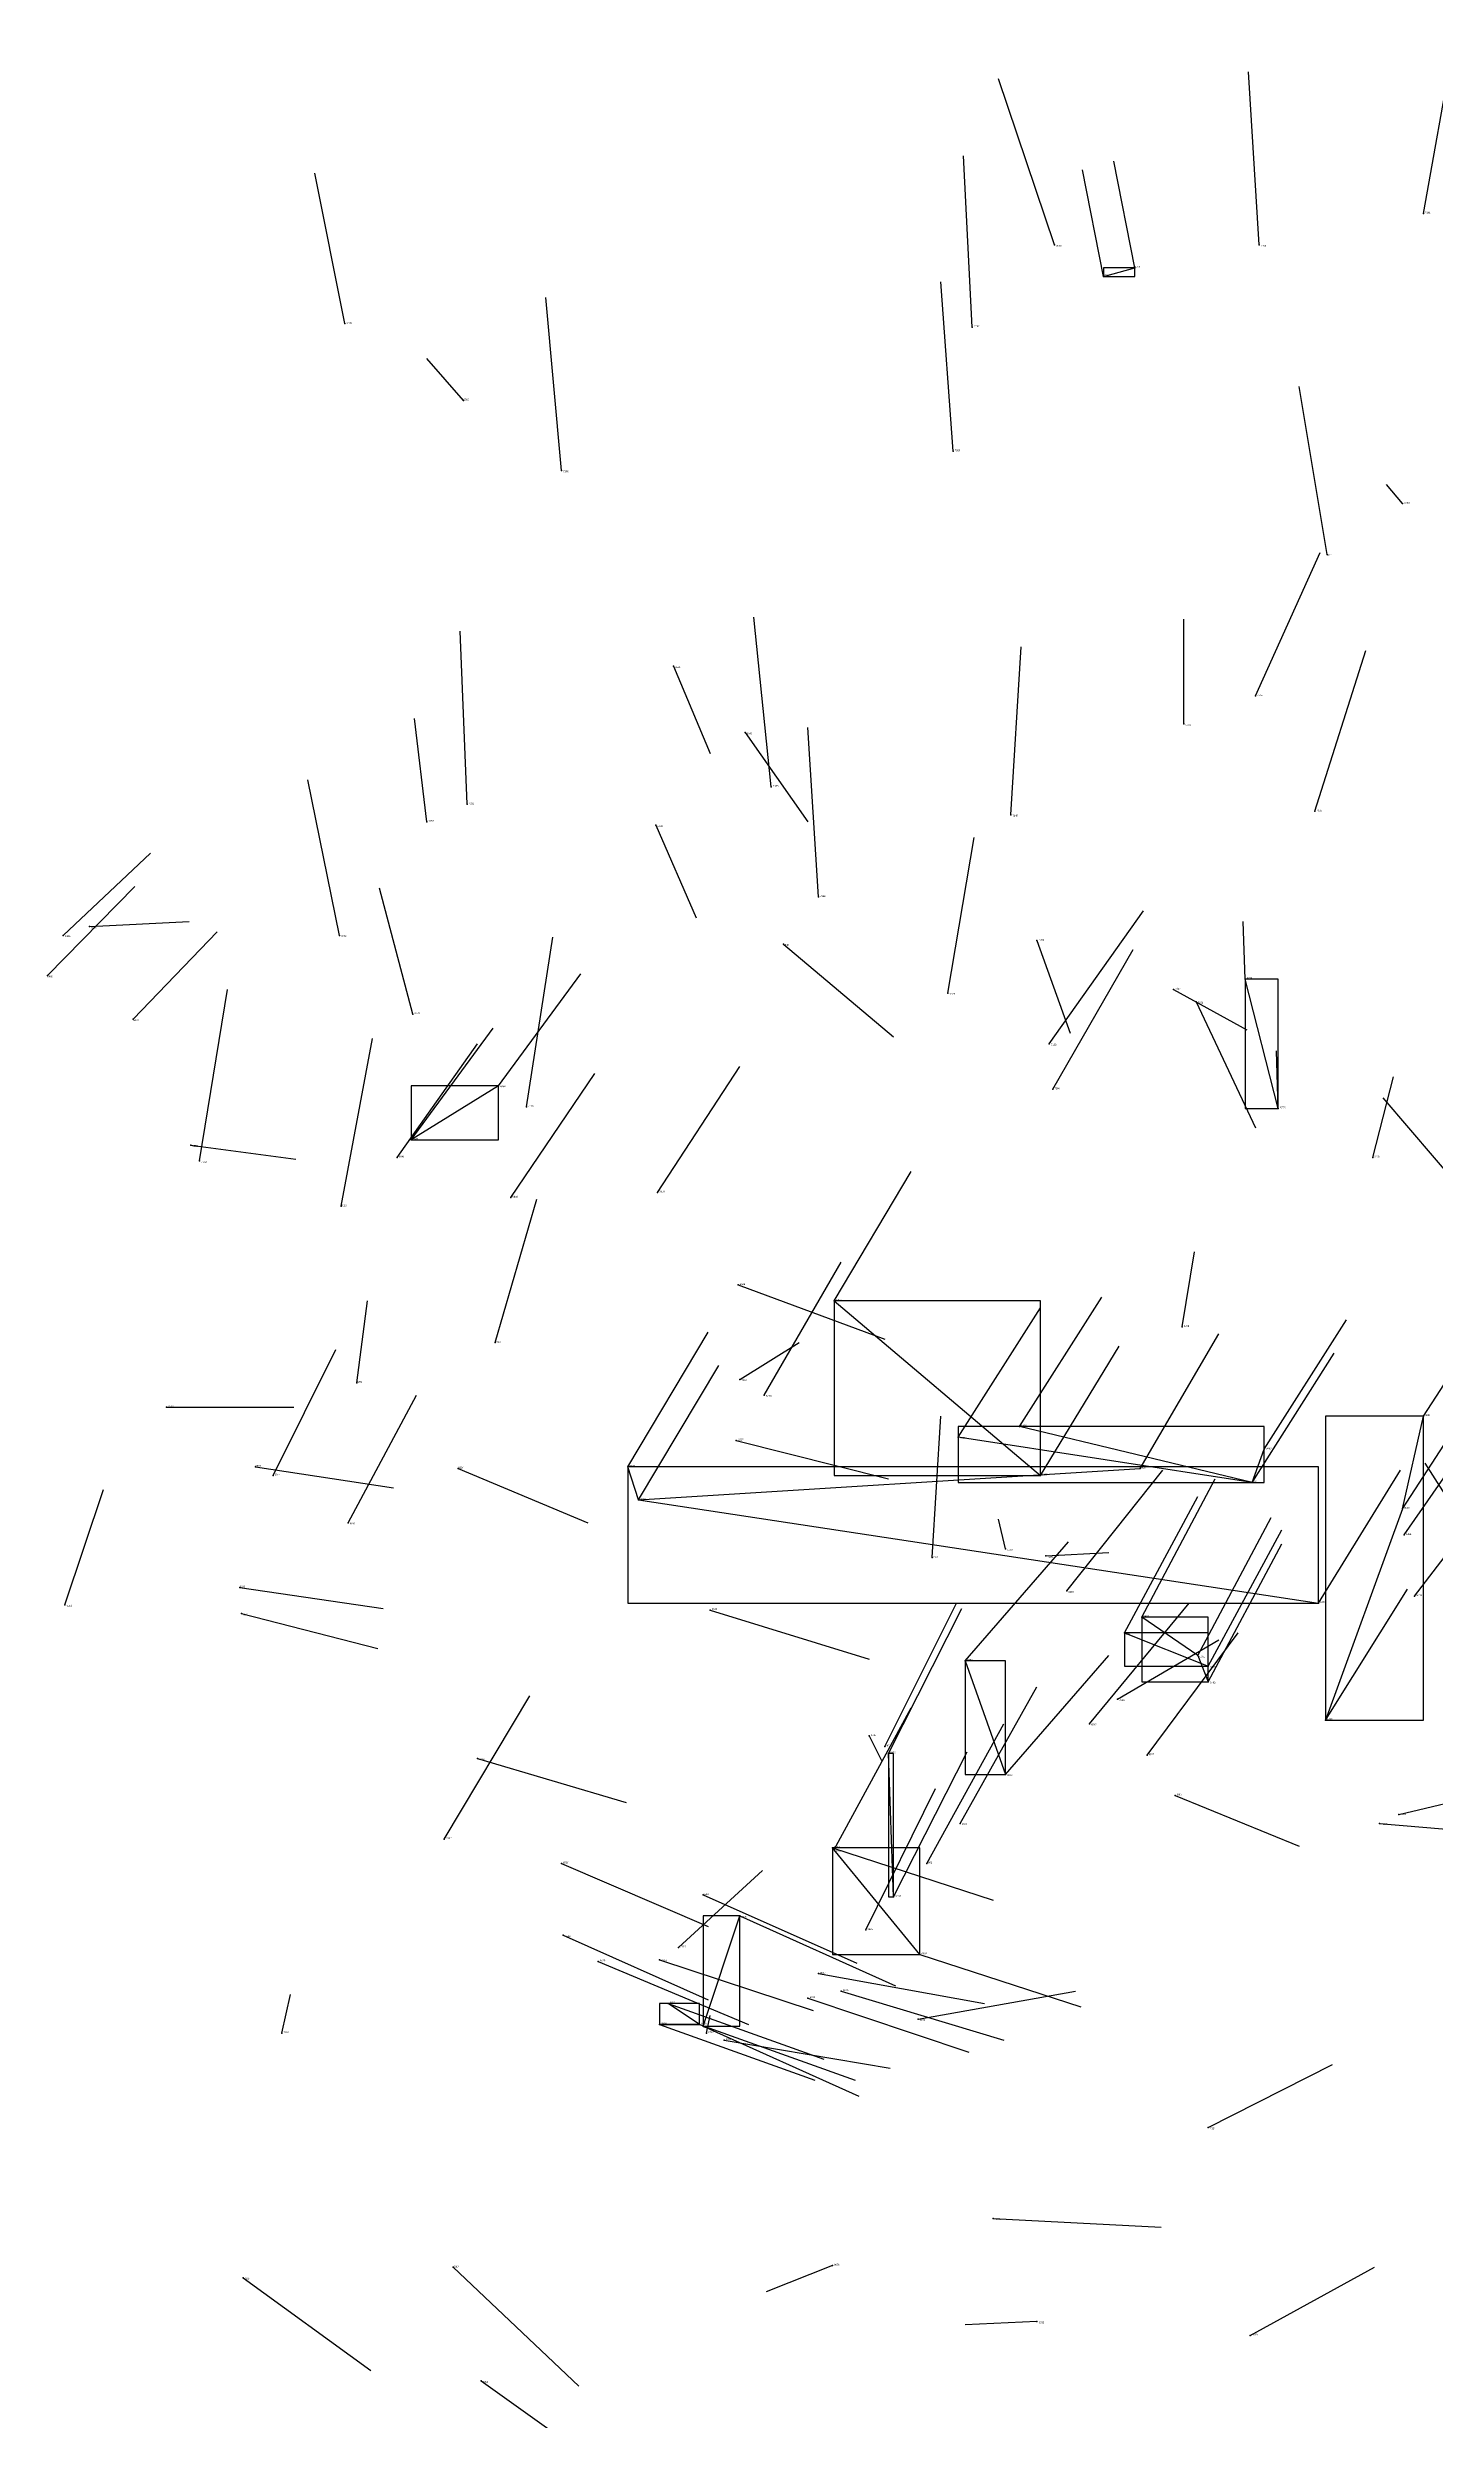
# Model space of a CAD drawing. Extents: x 59.1 to 70.8, y 600.3 to 605.1.
# Drawn here: x 62.492 to 63.286, y 603.718 to 605.076 of the extents above; entities that cross this region are included whole.
import ezdxf

# ---------------------------------------------------------------- set-up
doc = ezdxf.new("R2010")
doc.units = 0
for name, color, linetype in [('Clients', 3, 'CONTINUOUS'), ('Facilities', 3, 'CONTINUOUS'), ('Facilities_lines', 3, 'CONTINUOUS'), ('Min_max_boxes', 1, 'CONTINUOUS'), ('Normals', 1, 'CONTINUOUS'), ('Source_points', 5, 'CONTINUOUS'), ('Text', 3, 'CONTINUOUS')]:
    doc.layers.add(name, color=color, linetype=linetype)

msp = doc.modelspace()

# ---------------------------------------------------------------- linework, layer by layer
at = {"layer": 'Clients', "color": 5}
for p in [(63.114, 604.95, 454.162), (63.177, 604.543, 454.084), (62.7, 604.451, 456.512), (63.048, 604.287, 456.439), (63.279, 604.293, 456.326), (63.013, 604.281, 456.44), (63.188, 604.274, 456.356), (62.824, 604.264, 456.619), (63.06, 604.259, 456.332), (63.117, 604.263, 456.459), (63.118, 604.178, 456.452), (63.219, 604.186, 456.379), (63.156, 604.15, 456.612), (63.156, 604.141, 456.474), (63.223, 604.119, 456.458), (62.973, 604.1, 456.926), (63.04, 604.088, 456.72), (62.941, 604.046, 457.032), (62.888, 604.007, 457.17), (62.847, 603.957, 457.389), (62.842, 603.945, 457.367)]:
    msp.add_point(p, dxfattribs=at)
at = {"layer": 'Facilities', "color": 3}
for p in [(63.279, 604.981, 459.096), (63.068, 604.963, 457.923), (63.185, 604.963, 460.364), (63.096, 604.945, 454.278), (62.662, 604.918, 454.126), (63.021, 604.916, 460.59), (62.73, 604.874, 453.945), (63.01, 604.845, 460.642), (62.786, 604.834, 459.532), (63.267, 604.815, 453.953), (63.224, 604.786, 460.438), (62.85, 604.722, 457.702), (63.183, 604.705, 459.081), (62.891, 604.684, 457.636), (63.142, 604.689, 454.314), (62.906, 604.653, 459.629), (62.732, 604.643, 460.042), (63.217, 604.639, 458.633), (62.709, 604.633, 461.236), (62.84, 604.631, 457.749), (63.043, 604.637, 459.366), (62.933, 604.59, 459.559), (62.516, 604.573, 457.788), (62.501, 604.568, 456.59), (62.659, 604.568, 460.472), (62.913, 604.563, 457.6), (63.058, 604.565, 460.315), (62.492, 604.545, 456.63), (63.007, 604.535, 459.571), (63.136, 604.537, 460.384), (63.149, 604.53, 460.155), (62.541, 604.52, 456.576), (62.701, 604.523, 454.148), (63.065, 604.506, 459.478), (62.75, 604.482, 456.527), (63.067, 604.48, 459.441), (62.766, 604.47, 459.827), (63.196, 604.469, 454.124), (62.574, 604.448, 457.812), (62.579, 604.439, 460.198), (62.692, 604.441, 456.568), (63.25, 604.441, 454.141), (62.841, 604.421, 456.494), (62.66, 604.413, 460.199), (62.757, 604.418, 456.481), (62.887, 604.368, 457.526), (62.942, 604.359, 456.464), (63.141, 604.344, 454.103), (62.748, 604.335, 460.605), (62.888, 604.314, 460.956), (62.669, 604.312, 461.176), (62.902, 604.305, 456.549), (62.56, 604.298, 458.102), (62.886, 604.279, 457.48), (62.611, 604.264, 458.078), (62.621, 604.259, 456.745), (62.727, 604.263, 457.923), (62.83, 604.245, 456.576), (63.181, 604.255, 456.346), (62.664, 604.232, 456.634), (63.267, 604.24, 456.371), (63.268, 604.225, 456.314), (62.998, 604.212, 454.917), (63.04, 604.217, 455.237), (63.063, 604.213, 460.659), (62.602, 604.195, 458.001), (63.075, 604.193, 456.692), (63.274, 604.19, 456.304), (62.502, 604.185, 456.866), (62.603, 604.18, 457.93), (62.871, 604.182, 457.429), (63.108, 604.169, 456.506), (63.017, 604.153, 456.79), (63.15, 604.156, 456.464), (63.104, 604.131, 460.186), (62.962, 604.11, 455.186), (63.088, 604.117, 456.739), (62.738, 604.097, 457.74), (62.971, 604.104, 456.851), (63.121, 604.099, 456.634), (63.137, 604.076, 455.249), (63.014, 604.06, 456.772), (63.254, 604.06, 460.247), (63.265, 604.065, 460.033), (62.719, 604.051, 460.768), (62.942, 604.045, 456.958), (62.786, 604.037, 457.575), (62.995, 604.037, 456.825), (62.867, 604.019, 457.309), (62.976, 604.018, 456.879), (62.787, 603.996, 457.512), (62.853, 603.989, 460.783), (62.96, 603.999, 456.932), (62.807, 603.981, 457.446), (62.842, 603.982, 457.484), (62.933, 603.974, 457.259), (62.991, 603.985, 457.035), (62.927, 603.96, 457.04), (62.946, 603.964, 457.178), (62.99, 603.948, 457.007), (62.626, 603.94, 460.791), (62.865, 603.945, 457.386), (62.867, 603.944, 457.176), (62.869, 603.94, 455.151), (62.879, 603.936, 457.216), (63.156, 603.886, 460.52), (63.033, 603.834, 456.735), (62.604, 603.8, 457.586), (62.724, 603.806, 457.267), (62.941, 603.807, 459.405), (63.058, 603.775, 455.268), (63.18, 603.767, 460.486), (62.74, 603.741, 457.233)]:
    msp.add_point(p, dxfattribs=at)
at = {"layer": 'Facilities_lines', "color": 3}
for p, q in [((63.096, 604.945, 454.278), (63.114, 604.95, 454.162)), ((63.196, 604.469, 454.124), (63.177, 604.543, 454.084)), ((62.75, 604.482, 456.527), (62.7, 604.451, 456.512)), ((62.942, 604.359, 456.464), (63.06, 604.259, 456.332)), ((63.181, 604.255, 456.346), (63.048, 604.287, 456.439)), ((63.267, 604.24, 456.371), (63.279, 604.293, 456.326)), ((63.181, 604.255, 456.346), (63.013, 604.281, 456.44)), ((63.181, 604.255, 456.346), (63.188, 604.274, 456.356)), ((62.83, 604.245, 456.576), (62.824, 604.264, 456.619)), ((62.83, 604.245, 456.576), (63.117, 604.263, 456.459)), ((62.83, 604.245, 456.576), (63.219, 604.186, 456.379)), ((63.267, 604.24, 456.371), (63.223, 604.119, 456.458)), ((63.15, 604.156, 456.464), (63.118, 604.178, 456.452)), ((63.108, 604.169, 456.506), (63.156, 604.15, 456.612)), ((63.017, 604.153, 456.79), (63.04, 604.088, 456.72)), ((63.15, 604.156, 456.464), (63.156, 604.141, 456.474)), ((62.976, 604.018, 456.879), (62.973, 604.1, 456.926)), ((62.991, 603.985, 457.035), (62.941, 604.046, 457.032)), ((62.867, 603.944, 457.176), (62.888, 604.007, 457.17)), ((62.865, 603.945, 457.386), (62.847, 603.957, 457.389)), ((62.865, 603.945, 457.386), (62.842, 603.945, 457.367))]:
    msp.add_line(p, q, dxfattribs=at)
at = {"layer": 'Min_max_boxes', "color": 1}
for p, q in [((63.114, 604.95, 454.162), (63.096, 604.95, 454.162)), ((63.096, 604.95, 454.162), (63.096, 604.945, 454.162)), ((63.114, 604.95, 454.278), (63.096, 604.95, 454.278)), ((63.096, 604.95, 454.278), (63.096, 604.945, 454.278)), ((63.096, 604.95, 454.162), (63.096, 604.95, 454.278)), ((63.096, 604.945, 454.162), (63.114, 604.945, 454.162)), ((63.096, 604.945, 454.278), (63.114, 604.945, 454.278)), ((63.096, 604.945, 454.162), (63.096, 604.945, 454.278)), ((63.114, 604.945, 454.162), (63.114, 604.95, 454.162)), ((63.114, 604.945, 454.278), (63.114, 604.95, 454.278)), ((63.114, 604.95, 454.162), (63.114, 604.95, 454.278)), ((63.114, 604.945, 454.162), (63.114, 604.945, 454.278)), ((63.196, 604.543, 454.084), (63.177, 604.543, 454.084)), ((63.177, 604.543, 454.084), (63.177, 604.469, 454.084)), ((63.196, 604.543, 454.124), (63.177, 604.543, 454.124)), ((63.177, 604.543, 454.124), (63.177, 604.469, 454.124)), ((63.177, 604.543, 454.084), (63.177, 604.543, 454.124)), ((63.196, 604.469, 454.084), (63.196, 604.543, 454.084)), ((63.196, 604.469, 454.124), (63.196, 604.543, 454.124)), ((63.196, 604.543, 454.084), (63.196, 604.543, 454.124)), ((62.75, 604.482, 456.512), (62.7, 604.482, 456.512)), ((62.7, 604.482, 456.512), (62.7, 604.451, 456.512)), ((62.75, 604.482, 456.527), (62.7, 604.482, 456.527)), ((62.7, 604.482, 456.527), (62.7, 604.451, 456.527)), ((62.7, 604.482, 456.512), (62.7, 604.482, 456.527)), ((62.75, 604.451, 456.512), (62.75, 604.482, 456.512)), ((62.75, 604.451, 456.527), (62.75, 604.482, 456.527)), ((62.75, 604.482, 456.512), (62.75, 604.482, 456.527)), ((63.177, 604.469, 454.084), (63.196, 604.469, 454.084)), ((63.177, 604.469, 454.124), (63.196, 604.469, 454.124)), ((63.177, 604.469, 454.084), (63.177, 604.469, 454.124)), ((63.196, 604.469, 454.084), (63.196, 604.469, 454.124)), ((62.7, 604.451, 456.512), (62.75, 604.451, 456.512)), ((62.7, 604.451, 456.527), (62.75, 604.451, 456.527)), ((62.7, 604.451, 456.512), (62.7, 604.451, 456.527)), ((62.75, 604.451, 456.512), (62.75, 604.451, 456.527)), ((63.06, 604.359, 456.332), (62.942, 604.359, 456.332)), ((62.942, 604.359, 456.332), (62.942, 604.259, 456.332)), ((63.06, 604.359, 456.464), (62.942, 604.359, 456.464)), ((62.942, 604.359, 456.464), (62.942, 604.259, 456.464)), ((62.942, 604.359, 456.332), (62.942, 604.359, 456.464)), ((63.06, 604.259, 456.332), (63.06, 604.359, 456.332)), ((63.06, 604.259, 456.464), (63.06, 604.359, 456.464)), ((63.06, 604.359, 456.332), (63.06, 604.359, 456.464)), ((63.188, 604.287, 456.346), (63.013, 604.287, 456.346)), ((63.013, 604.287, 456.346), (63.013, 604.255, 456.346)), ((63.188, 604.287, 456.44), (63.013, 604.287, 456.44)), ((63.013, 604.287, 456.44), (63.013, 604.255, 456.44)), ((63.013, 604.287, 456.346), (63.013, 604.287, 456.44)), ((63.188, 604.255, 456.346), (63.188, 604.287, 456.346)), ((63.188, 604.255, 456.44), (63.188, 604.287, 456.44)), ((63.188, 604.287, 456.346), (63.188, 604.287, 456.44)), ((63.279, 604.293, 456.326), (63.223, 604.293, 456.326)), ((63.223, 604.293, 456.326), (63.223, 604.119, 456.326)), ((63.279, 604.293, 456.458), (63.223, 604.293, 456.458)), ((63.223, 604.293, 456.458), (63.223, 604.119, 456.458)), ((63.223, 604.293, 456.326), (63.223, 604.293, 456.458)), ((63.279, 604.119, 456.326), (63.279, 604.293, 456.326)), ((63.279, 604.119, 456.458), (63.279, 604.293, 456.458)), ((63.279, 604.293, 456.326), (63.279, 604.293, 456.458)), ((63.219, 604.264, 456.379), (62.824, 604.264, 456.379)), ((62.824, 604.264, 456.379), (62.824, 604.186, 456.379)), ((63.219, 604.264, 456.619), (62.824, 604.264, 456.619)), ((62.824, 604.264, 456.619), (62.824, 604.186, 456.619)), ((62.824, 604.264, 456.379), (62.824, 604.264, 456.619)), ((62.942, 604.259, 456.332), (63.06, 604.259, 456.332)), ((62.942, 604.259, 456.464), (63.06, 604.259, 456.464)), ((62.942, 604.259, 456.332), (62.942, 604.259, 456.464)), ((63.06, 604.259, 456.332), (63.06, 604.259, 456.464)), ((63.219, 604.186, 456.379), (63.219, 604.264, 456.379)), ((63.219, 604.186, 456.619), (63.219, 604.264, 456.619)), ((63.219, 604.264, 456.379), (63.219, 604.264, 456.619)), ((63.013, 604.255, 456.346), (63.188, 604.255, 456.346)), ((63.013, 604.255, 456.44), (63.188, 604.255, 456.44)), ((63.013, 604.255, 456.346), (63.013, 604.255, 456.44)), ((63.188, 604.255, 456.346), (63.188, 604.255, 456.44)), ((62.824, 604.186, 456.379), (63.219, 604.186, 456.379)), ((62.824, 604.186, 456.619), (63.219, 604.186, 456.619)), ((62.824, 604.186, 456.379), (62.824, 604.186, 456.619)), ((63.156, 604.178, 456.452), (63.118, 604.178, 456.452)), ((63.118, 604.178, 456.452), (63.118, 604.141, 456.452)), ((63.156, 604.178, 456.474), (63.118, 604.178, 456.474)), ((63.118, 604.178, 456.474), (63.118, 604.141, 456.474)), ((63.118, 604.178, 456.452), (63.118, 604.178, 456.474)), ((63.156, 604.141, 456.452), (63.156, 604.178, 456.452)), ((63.156, 604.141, 456.474), (63.156, 604.178, 456.474)), ((63.156, 604.178, 456.452), (63.156, 604.178, 456.474)), ((63.219, 604.186, 456.379), (63.219, 604.186, 456.619)), ((63.156, 604.169, 456.506), (63.108, 604.169, 456.506)), ((63.108, 604.169, 456.506), (63.108, 604.15, 456.506)), ((63.156, 604.169, 456.612), (63.108, 604.169, 456.612)), ((63.108, 604.169, 456.612), (63.108, 604.15, 456.612)), ((63.108, 604.169, 456.506), (63.108, 604.169, 456.612)), ((63.156, 604.15, 456.506), (63.156, 604.169, 456.506)), ((63.156, 604.15, 456.612), (63.156, 604.169, 456.612)), ((63.156, 604.169, 456.506), (63.156, 604.169, 456.612)), ((63.04, 604.153, 456.72), (63.017, 604.153, 456.72)), ((63.017, 604.153, 456.72), (63.017, 604.088, 456.72)), ((63.04, 604.153, 456.79), (63.017, 604.153, 456.79)), ((63.017, 604.153, 456.79), (63.017, 604.088, 456.79)), ((63.017, 604.153, 456.72), (63.017, 604.153, 456.79)), ((63.04, 604.088, 456.72), (63.04, 604.153, 456.72)), ((63.04, 604.088, 456.79), (63.04, 604.153, 456.79)), ((63.04, 604.153, 456.72), (63.04, 604.153, 456.79)), ((63.108, 604.15, 456.506), (63.156, 604.15, 456.506)), ((63.108, 604.15, 456.612), (63.156, 604.15, 456.612)), ((63.108, 604.15, 456.506), (63.108, 604.15, 456.612)), ((63.156, 604.15, 456.506), (63.156, 604.15, 456.612)), ((63.118, 604.141, 456.452), (63.156, 604.141, 456.452)), ((63.118, 604.141, 456.474), (63.156, 604.141, 456.474)), ((63.118, 604.141, 456.452), (63.118, 604.141, 456.474)), ((63.156, 604.141, 456.452), (63.156, 604.141, 456.474)), ((63.223, 604.119, 456.326), (63.279, 604.119, 456.326)), ((63.223, 604.119, 456.458), (63.279, 604.119, 456.458)), ((63.223, 604.119, 456.326), (63.223, 604.119, 456.458)), ((63.279, 604.119, 456.326), (63.279, 604.119, 456.458)), ((62.976, 604.1, 456.879), (62.973, 604.1, 456.879)), ((62.973, 604.1, 456.879), (62.973, 604.018, 456.879)), ((62.976, 604.1, 456.926), (62.973, 604.1, 456.926)), ((62.973, 604.1, 456.926), (62.973, 604.018, 456.926)), ((62.973, 604.1, 456.879), (62.973, 604.1, 456.926)), ((62.976, 604.018, 456.879), (62.976, 604.1, 456.879)), ((62.976, 604.018, 456.926), (62.976, 604.1, 456.926)), ((62.976, 604.1, 456.879), (62.976, 604.1, 456.926)), ((63.017, 604.088, 456.72), (63.04, 604.088, 456.72)), ((63.017, 604.088, 456.79), (63.04, 604.088, 456.79)), ((63.017, 604.088, 456.72), (63.017, 604.088, 456.79)), ((63.04, 604.088, 456.72), (63.04, 604.088, 456.79)), ((62.991, 604.046, 457.032), (62.941, 604.046, 457.032)), ((62.941, 604.046, 457.032), (62.941, 603.985, 457.032)), ((62.991, 604.046, 457.035), (62.941, 604.046, 457.035)), ((62.941, 604.046, 457.035), (62.941, 603.985, 457.035)), ((62.941, 604.046, 457.032), (62.941, 604.046, 457.035)), ((62.991, 603.985, 457.032), (62.991, 604.046, 457.032)), ((62.991, 603.985, 457.035), (62.991, 604.046, 457.035)), ((62.991, 604.046, 457.032), (62.991, 604.046, 457.035)), ((62.973, 604.018, 456.879), (62.976, 604.018, 456.879)), ((62.973, 604.018, 456.926), (62.976, 604.018, 456.926)), ((62.973, 604.018, 456.879), (62.973, 604.018, 456.926)), ((62.976, 604.018, 456.879), (62.976, 604.018, 456.926)), ((62.888, 604.007, 457.17), (62.867, 604.007, 457.17)), ((62.867, 604.007, 457.17), (62.867, 603.944, 457.17)), ((62.888, 604.007, 457.176), (62.867, 604.007, 457.176)), ((62.867, 604.007, 457.176), (62.867, 603.944, 457.176)), ((62.867, 604.007, 457.17), (62.867, 604.007, 457.176)), ((62.888, 603.944, 457.17), (62.888, 604.007, 457.17)), ((62.888, 603.944, 457.176), (62.888, 604.007, 457.176)), ((62.888, 604.007, 457.17), (62.888, 604.007, 457.176)), ((62.941, 603.985, 457.032), (62.991, 603.985, 457.032)), ((62.941, 603.985, 457.035), (62.991, 603.985, 457.035)), ((62.941, 603.985, 457.032), (62.941, 603.985, 457.035)), ((62.991, 603.985, 457.032), (62.991, 603.985, 457.035)), ((62.865, 603.957, 457.367), (62.842, 603.957, 457.367)), ((62.842, 603.957, 457.367), (62.842, 603.945, 457.367)), ((62.865, 603.957, 457.389), (62.842, 603.957, 457.389)), ((62.842, 603.957, 457.389), (62.842, 603.945, 457.389)), ((62.842, 603.957, 457.367), (62.842, 603.957, 457.389)), ((62.865, 603.945, 457.367), (62.865, 603.957, 457.367)), ((62.865, 603.945, 457.389), (62.865, 603.957, 457.389)), ((62.865, 603.957, 457.367), (62.865, 603.957, 457.389)), ((62.842, 603.945, 457.367), (62.865, 603.945, 457.367)), ((62.842, 603.945, 457.389), (62.865, 603.945, 457.389)), ((62.842, 603.945, 457.367), (62.842, 603.945, 457.389)), ((62.865, 603.945, 457.367), (62.865, 603.945, 457.389)), ((62.867, 603.944, 457.17), (62.888, 603.944, 457.17)), ((62.867, 603.944, 457.176), (62.888, 603.944, 457.176)), ((62.867, 603.944, 457.17), (62.867, 603.944, 457.176)), ((62.888, 603.944, 457.17), (62.888, 603.944, 457.176))]:
    msp.add_line(p, q, dxfattribs=at)
at = {"layer": 'Normals', "color": 1}
for p, q in [((63.279, 604.981, 459.096), (63.296, 605.076, 459.12)), ((63.185, 604.963, 460.364), (63.179, 605.062, 460.378)), ((63.068, 604.963, 457.923), (63.036, 605.058, 457.921)), ((63.021, 604.916, 460.59), (63.016, 605.014, 460.608)), ((63.096, 604.945, 454.278), (63.084, 605.006, 454.357)), ((63.114, 604.95, 454.162), (63.102, 605.011, 454.241)), ((62.662, 604.918, 454.126), (62.645, 605.004, 454.173)), ((63.01, 604.845, 460.642), (63.003, 604.942, 460.666)), ((62.786, 604.834, 459.532), (62.777, 604.933, 459.539)), ((62.73, 604.874, 453.945), (62.709, 604.898, 454.04)), ((63.224, 604.786, 460.438), (63.208, 604.882, 460.463)), ((63.267, 604.815, 453.953), (63.258, 604.826, 454.052)), ((63.183, 604.705, 459.081), (63.22, 604.787, 459.124)), ((62.906, 604.653, 459.629), (62.896, 604.75, 459.649)), ((63.142, 604.689, 454.314), (63.142, 604.749, 454.394)), ((62.732, 604.643, 460.042), (62.728, 604.742, 460.055)), ((63.043, 604.637, 459.366), (63.049, 604.733, 459.392)), ((62.85, 604.722, 457.702), (62.871, 604.672, 457.786)), ((63.217, 604.639, 458.633), (63.246, 604.731, 458.608)), ((62.709, 604.633, 461.236), (62.702, 604.692, 461.316)), ((62.891, 604.684, 457.636), (62.927, 604.633, 457.714)), ((62.933, 604.59, 459.559), (62.927, 604.687, 459.584)), ((62.659, 604.568, 460.472), (62.641, 604.657, 460.514)), ((62.84, 604.631, 457.749), (62.863, 604.578, 457.831)), ((62.501, 604.568, 456.59), (62.551, 604.615, 456.663)), ((63.007, 604.535, 459.571), (63.022, 604.624, 459.614)), ((62.492, 604.545, 456.63), (62.542, 604.596, 456.7)), ((62.701, 604.523, 454.148), (62.682, 604.595, 454.215)), ((62.516, 604.573, 457.788), (62.573, 604.576, 457.87)), ((63.065, 604.506, 459.478), (63.119, 604.582, 459.515)), ((63.177, 604.543, 454.084), (63.176, 604.576, 454.179)), ((62.541, 604.52, 456.576), (62.589, 604.57, 456.649)), ((62.766, 604.47, 459.827), (62.781, 604.567, 459.844)), ((62.913, 604.563, 457.6), (62.976, 604.51, 457.657)), ((63.058, 604.565, 460.315), (63.077, 604.512, 460.398)), ((63.067, 604.48, 459.441), (63.113, 604.56, 459.481)), ((62.75, 604.482, 456.527), (62.797, 604.546, 456.588)), ((62.579, 604.439, 460.198), (62.595, 604.537, 460.209)), ((63.136, 604.537, 460.384), (63.178, 604.514, 460.472)), ((63.149, 604.53, 460.155), (63.183, 604.458, 460.216)), ((62.66, 604.413, 460.199), (62.678, 604.509, 460.22)), ((62.692, 604.441, 456.568), (62.738, 604.506, 456.628)), ((62.7, 604.451, 456.512), (62.747, 604.515, 456.573)), ((62.757, 604.418, 456.481), (62.805, 604.489, 456.532)), ((62.841, 604.421, 456.494), (62.888, 604.493, 456.544)), ((63.196, 604.469, 454.124), (63.195, 604.502, 454.219)), ((63.25, 604.441, 454.141), (63.262, 604.487, 454.229)), ((63.315, 604.406, 457.867), (63.256, 604.475, 457.908)), ((62.574, 604.448, 457.812), (62.634, 604.44, 457.892)), ((62.942, 604.359, 456.464), (62.986, 604.433, 456.515)), ((62.748, 604.335, 460.605), (62.772, 604.417, 460.658)), ((62.902, 604.305, 456.549), (62.946, 604.381, 456.596)), ((63.141, 604.344, 454.103), (63.148, 604.387, 454.193)), ((62.887, 604.368, 457.526), (62.971, 604.337, 457.571)), ((63.279, 604.293, 456.326), (63.327, 604.367, 456.373)), ((62.669, 604.312, 461.176), (62.675, 604.359, 461.264)), ((63.013, 604.281, 456.44), (63.06, 604.355, 456.489)), ((63.048, 604.287, 456.439), (63.095, 604.361, 456.488)), ((62.824, 604.264, 456.619), (62.87, 604.341, 456.664)), ((63.117, 604.263, 456.459), (63.162, 604.34, 456.504)), ((63.188, 604.274, 456.356), (63.235, 604.348, 456.405)), ((62.621, 604.259, 456.745), (62.657, 604.331, 456.805)), ((62.888, 604.314, 460.956), (62.922, 604.335, 461.048)), ((63.06, 604.259, 456.332), (63.105, 604.333, 456.382)), ((63.181, 604.255, 456.346), (63.228, 604.329, 456.395)), ((62.83, 604.245, 456.576), (62.876, 604.322, 456.621)), ((63.267, 604.24, 456.371), (63.315, 604.314, 456.418)), ((62.664, 604.232, 456.634), (62.703, 604.305, 456.69)), ((62.56, 604.298, 458.102), (62.633, 604.298, 458.17)), ((62.998, 604.212, 454.917), (63.003, 604.293, 454.975)), ((63.268, 604.225, 456.314), (63.318, 604.297, 456.361)), ((62.886, 604.279, 457.48), (62.973, 604.257, 457.524)), ((62.611, 604.264, 458.078), (62.69, 604.252, 458.139)), ((62.727, 604.263, 457.923), (62.801, 604.232, 457.983)), ((63.075, 604.193, 456.692), (63.13, 604.262, 456.739)), ((63.219, 604.186, 456.379), (63.266, 604.262, 456.423)), ((63.274, 604.19, 456.304), (63.326, 604.258, 456.355)), ((63.333, 604.183, 454.901), (63.28, 604.266, 454.884)), ((62.502, 604.185, 456.866), (62.524, 604.251, 456.938)), ((63.108, 604.169, 456.506), (63.15, 604.247, 456.552)), ((63.118, 604.178, 456.452), (63.16, 604.257, 456.497)), ((63.04, 604.217, 455.237), (63.036, 604.234, 455.335)), ((63.15, 604.156, 456.464), (63.192, 604.235, 456.509)), ((63.017, 604.153, 456.79), (63.076, 604.221, 456.834)), ((63.156, 604.15, 456.612), (63.198, 604.228, 456.658)), ((63.156, 604.141, 456.474), (63.198, 604.22, 456.519)), ((63.063, 604.213, 460.659), (63.099, 604.215, 460.752)), ((62.602, 604.195, 458.001), (62.684, 604.183, 458.057)), ((63.223, 604.119, 456.458), (63.27, 604.194, 456.505)), ((62.603, 604.18, 457.93), (62.681, 604.16, 457.989)), ((62.871, 604.182, 457.429), (62.962, 604.154, 457.461)), ((62.971, 604.104, 456.851), (63.012, 604.186, 456.891)), ((62.973, 604.1, 456.926), (63.015, 604.183, 456.962)), ((63.088, 604.117, 456.739), (63.145, 604.186, 456.783)), ((63.104, 604.131, 460.186), (63.162, 604.165, 460.26)), ((63.121, 604.099, 456.634), (63.173, 604.169, 456.683)), ((63.04, 604.088, 456.72), (63.099, 604.156, 456.764)), ((63.014, 604.06, 456.772), (63.058, 604.138, 456.816)), ((62.719, 604.051, 460.768), (62.768, 604.133, 460.8)), ((62.942, 604.045, 456.958), (62.986, 604.126, 456.996)), ((62.962, 604.11, 455.186), (62.969, 604.096, 455.285)), ((62.995, 604.037, 456.825), (63.039, 604.117, 456.865)), ((62.738, 604.097, 457.74), (62.823, 604.072, 457.786)), ((62.976, 604.018, 456.879), (63.018, 604.101, 456.915)), ((63.265, 604.065, 460.033), (63.344, 604.084, 460.091)), ((62.96, 603.999, 456.932), (63, 604.08, 456.976)), ((63.137, 604.076, 455.249), (63.208, 604.047, 455.185)), ((63.254, 604.06, 460.247), (63.336, 604.053, 460.303)), ((62.941, 604.046, 457.032), (63.033, 604.016, 457.058)), ((62.786, 604.037, 457.575), (62.87, 604.001, 457.617)), ((62.853, 603.989, 460.783), (62.901, 604.033, 460.859)), ((62.867, 604.019, 457.309), (62.955, 603.98, 457.337)), ((62.888, 604.007, 457.17), (62.977, 603.967, 457.193)), ((62.787, 603.996, 457.512), (62.87, 603.959, 457.553)), ((62.807, 603.981, 457.446), (62.893, 603.945, 457.482)), ((62.842, 603.982, 457.484), (62.93, 603.953, 457.523)), ((62.933, 603.974, 457.259), (63.028, 603.957, 457.284)), ((62.991, 603.985, 457.035), (63.083, 603.955, 457.061)), ((62.626, 603.94, 460.791), (62.631, 603.962, 460.888)), ((62.927, 603.96, 457.04), (63.019, 603.929, 457.064)), ((62.946, 603.964, 457.178), (63.039, 603.936, 457.204)), ((62.99, 603.948, 457.007), (63.08, 603.964, 457.048)), ((62.847, 603.957, 457.389), (62.936, 603.925, 457.421)), ((62.869, 603.94, 455.151), (62.871, 603.95, 455.25)), ((62.842, 603.945, 457.367), (62.931, 603.913, 457.399)), ((62.865, 603.945, 457.386), (62.954, 603.913, 457.418)), ((62.867, 603.944, 457.176), (62.956, 603.904, 457.199)), ((62.879, 603.936, 457.216), (62.974, 603.92, 457.241)), ((63.156, 603.886, 460.52), (63.227, 603.922, 460.581)), ((63.033, 603.834, 456.735), (63.129, 603.829, 456.763)), ((62.604, 603.8, 457.586), (62.677, 603.747, 457.63)), ((62.724, 603.806, 457.267), (62.796, 603.738, 457.255)), ((62.941, 603.807, 459.405), (62.903, 603.792, 459.496)), ((63.18, 603.767, 460.486), (63.251, 603.806, 460.544)), ((63.058, 603.775, 455.268), (63.017, 603.773, 455.359)), ((62.74, 603.741, 457.233), (62.82, 603.684, 457.252))]:
    msp.add_line(p, q, dxfattribs=at)
at = {"layer": 'Source_points', "color": 5}
for p in [(63.279, 604.981, 459.096), (63.068, 604.963, 457.923), (63.185, 604.963, 460.364), (63.096, 604.945, 454.278), (63.114, 604.95, 454.162), (62.662, 604.918, 454.126), (63.021, 604.916, 460.59), (62.73, 604.874, 453.945), (63.01, 604.845, 460.642), (62.786, 604.834, 459.532), (63.267, 604.815, 453.953), (63.224, 604.786, 460.438), (62.85, 604.722, 457.702), (63.183, 604.705, 459.081), (62.891, 604.684, 457.636), (63.142, 604.689, 454.314), (62.906, 604.653, 459.629), (62.732, 604.643, 460.042), (63.217, 604.639, 458.633), (62.709, 604.633, 461.236), (62.84, 604.631, 457.749), (63.043, 604.637, 459.366), (62.933, 604.59, 459.559), (62.516, 604.573, 457.788), (62.501, 604.568, 456.59), (62.659, 604.568, 460.472), (62.913, 604.563, 457.6), (63.058, 604.565, 460.315), (62.492, 604.545, 456.63), (63.177, 604.543, 454.084), (63.007, 604.535, 459.571), (63.136, 604.537, 460.384), (63.149, 604.53, 460.155), (62.541, 604.52, 456.576), (62.701, 604.523, 454.148), (63.065, 604.506, 459.478), (62.75, 604.482, 456.527), (63.067, 604.48, 459.441), (62.766, 604.47, 459.827), (63.196, 604.469, 454.124), (62.574, 604.448, 457.812), (62.7, 604.451, 456.512), (62.579, 604.439, 460.198), (62.692, 604.441, 456.568), (63.25, 604.441, 454.141), (62.841, 604.421, 456.494), (62.66, 604.413, 460.199), (62.757, 604.418, 456.481), (62.887, 604.368, 457.526), (62.942, 604.359, 456.464), (63.141, 604.344, 454.103), (62.748, 604.335, 460.605), (62.888, 604.314, 460.956), (62.669, 604.312, 461.176), (62.902, 604.305, 456.549), (62.56, 604.298, 458.102), (63.048, 604.287, 456.439), (63.279, 604.293, 456.326), (62.886, 604.279, 457.48), (63.013, 604.281, 456.44), (63.188, 604.274, 456.356), (62.611, 604.264, 458.078), (62.621, 604.259, 456.745), (62.727, 604.263, 457.923), (62.824, 604.264, 456.619), (63.06, 604.259, 456.332), (63.117, 604.263, 456.459), (62.83, 604.245, 456.576), (63.181, 604.255, 456.346), (62.664, 604.232, 456.634), (63.267, 604.24, 456.371), (63.268, 604.225, 456.314), (62.998, 604.212, 454.917), (63.04, 604.217, 455.237), (63.063, 604.213, 460.659), (62.602, 604.195, 458.001), (63.075, 604.193, 456.692), (63.274, 604.19, 456.304), (62.502, 604.185, 456.866), (62.603, 604.18, 457.93), (62.871, 604.182, 457.429), (63.118, 604.178, 456.452), (63.219, 604.186, 456.379), (63.108, 604.169, 456.506), (63.017, 604.153, 456.79), (63.15, 604.156, 456.464), (63.156, 604.15, 456.612), (63.156, 604.141, 456.474), (63.104, 604.131, 460.186), (62.962, 604.11, 455.186), (63.088, 604.117, 456.739), (63.223, 604.119, 456.458), (62.738, 604.097, 457.74), (62.971, 604.104, 456.851), (62.973, 604.1, 456.926), (63.121, 604.099, 456.634), (63.04, 604.088, 456.72), (63.137, 604.076, 455.249), (63.014, 604.06, 456.772), (63.254, 604.06, 460.247), (63.265, 604.065, 460.033), (62.719, 604.051, 460.768), (62.941, 604.046, 457.032), (62.942, 604.045, 456.958), (62.786, 604.037, 457.575), (62.995, 604.037, 456.825), (62.867, 604.019, 457.309), (62.976, 604.018, 456.879), (62.888, 604.007, 457.17), (62.787, 603.996, 457.512), (62.853, 603.989, 460.783), (62.96, 603.999, 456.932), (62.807, 603.981, 457.446), (62.842, 603.982, 457.484), (62.933, 603.974, 457.259), (62.991, 603.985, 457.035), (62.927, 603.96, 457.04), (62.946, 603.964, 457.178), (62.847, 603.957, 457.389), (62.99, 603.948, 457.007), (62.626, 603.94, 460.791), (62.842, 603.945, 457.367), (62.865, 603.945, 457.386), (62.867, 603.944, 457.176), (62.869, 603.94, 455.151), (62.879, 603.936, 457.216), (63.156, 603.886, 460.52), (63.033, 603.834, 456.735), (62.604, 603.8, 457.586), (62.724, 603.806, 457.267), (62.941, 603.807, 459.405), (63.058, 603.775, 455.268), (63.18, 603.767, 460.486), (62.74, 603.741, 457.233)]:
    msp.add_point(p, dxfattribs=at)

# ---------------------------------------------------------------- texts
at = {"layer": 'Text', "color": 3}
for s, p in [('7141', (63.28, 604.981, 459.096)), ('6550', (63.069, 604.962, 457.923)), ('6769', (63.114, 604.95, 454.162)), ('7268', (63.186, 604.962, 460.364)), ('6778', (63.096, 604.945, 454.278)), ('6766', (62.663, 604.918, 454.126)), ('7257', (63.022, 604.916, 460.59)), ('6763', (62.73, 604.874, 453.945)), ('7264', (63.011, 604.845, 460.642)), ('7146', (62.787, 604.833, 459.532)), ('6764', (63.268, 604.815, 453.953)), ('7011', (63.224, 604.785, 460.438)), ('6541', (62.851, 604.721, 457.702)), ('7151', (63.184, 604.705, 459.081)), ('6540', (62.892, 604.683, 457.636)), ('6783', (63.143, 604.688, 454.314)), ('7158', (62.907, 604.653, 459.629)), ('7035', (62.733, 604.643, 460.042)), ('7185', (63.218, 604.639, 458.633)), ('7253', (62.71, 604.633, 461.236)), ('6549', (62.841, 604.63, 457.749)), ('7145', (63.044, 604.636, 459.366)), ('7148', (62.934, 604.59, 459.559)), ('6556', (62.517, 604.572, 457.788)), ('6486', (62.502, 604.567, 456.59)), ('7036', (62.66, 604.567, 460.472)), ('6546', (62.913, 604.562, 457.6)), ('7006', (63.059, 604.565, 460.315)), ('6466', (62.492, 604.544, 456.63)), ('6779', (63.178, 604.543, 454.084)), ('7127', (63.008, 604.534, 459.571)), ('7017', (63.137, 604.537, 460.384)), ('7271', (63.15, 604.529, 460.155)), ('6478', (62.541, 604.519, 456.576)), ('6770', (62.702, 604.523, 454.148)), ('7153', (63.066, 604.505, 459.478)), ('6846', (62.751, 604.481, 456.527)), ('7166', (63.068, 604.48, 459.441)), ('7168', (62.767, 604.47, 459.827)), ('6775', (63.197, 604.469, 454.124)), ('6555', (62.575, 604.447, 457.812)), ('6847', (62.701, 604.451, 456.512)), ('7132', (62.58, 604.438, 460.198)), ('6845', (62.693, 604.441, 456.568)), ('6765', (63.251, 604.441, 454.141)), ('6850', (62.842, 604.421, 456.494)), ('7033', (62.66, 604.413, 460.199)), ('6843', (62.758, 604.418, 456.481)), ('6526', (62.888, 604.368, 457.526)), ('6467', (62.943, 604.359, 456.464)), ('6768', (63.142, 604.344, 454.103)), ('7026', (62.748, 604.335, 460.605)), ('7254', (62.669, 604.312, 461.176)), ('7016', (62.889, 604.313, 460.956)), ('6562', (62.561, 604.298, 458.102)), ('6470', (62.903, 604.304, 456.549)), ('6499', (63.049, 604.287, 456.439)), ('6551', (63.28, 604.293, 456.326)), ('6537', (62.887, 604.279, 457.48)), ('6500', (63.014, 604.28, 456.44)), ('6496', (63.189, 604.274, 456.356)), ('6564', (62.611, 604.264, 458.078)), ('6844', (62.622, 604.259, 456.745)), ('6534', (62.727, 604.263, 457.923)), ('6479', (62.825, 604.264, 456.619)), ('6497', (63.061, 604.259, 456.332)), ('6509', (63.117, 604.263, 456.459)), ('6849', (62.831, 604.245, 456.576)), ('6514', (63.181, 604.255, 456.346)), ('6842', (62.665, 604.231, 456.634)), ('6536', (63.268, 604.24, 456.371)), ('6494', (63.269, 604.225, 456.314)), ('6740', (62.998, 604.212, 454.917)), ('6739', (63.041, 604.216, 455.237)), ('7269', (63.064, 604.212, 460.659)), ('6533', (62.602, 604.195, 458.001)), ('6516', (63.076, 604.192, 456.692)), ('6495', (63.275, 604.19, 456.304)), ('6848', (62.503, 604.184, 456.866)), ('6531', (62.604, 604.179, 457.93)), ('6545', (62.872, 604.182, 457.429)), ('6502', (63.119, 604.178, 456.452)), ('6493', (63.22, 604.186, 456.379)), ('6538', (63.108, 604.168, 456.506)), ('6552', (63.018, 604.153, 456.79)), ('6501', (63.151, 604.155, 456.464)), ('6515', (63.157, 604.149, 456.612)), ('6492', (63.157, 604.14, 456.474)), ('7019', (63.105, 604.13, 460.186)), ('6741', (62.963, 604.11, 455.186)), ('6542', (63.089, 604.116, 456.739)), ('6485', (63.224, 604.119, 456.458)), ('6535', (62.739, 604.096, 457.74)), ('6461', (62.971, 604.104, 456.851)), ('6473', (62.974, 604.1, 456.926)), ('6527', (63.122, 604.099, 456.634)), ('6532', (63.041, 604.087, 456.72)), ('6807', (63.138, 604.076, 455.249)), ('6520', (63.015, 604.059, 456.772)), ('7010', (63.255, 604.059, 460.247)), ('7022', (63.266, 604.065, 460.033)), ('7032', (62.72, 604.051, 460.768)), ('6524', (62.942, 604.046, 457.032)), ('6851', (62.943, 604.044, 456.958)), ('6530', (62.787, 604.037, 457.575)), ('6852', (62.995, 604.037, 456.825)), ('6528', (62.867, 604.019, 457.309)), ('6463', (62.977, 604.018, 456.879)), ('6525', (62.889, 604.006, 457.17)), ('6825', (62.961, 603.999, 456.932)), ('6840', (62.788, 603.995, 457.512)), ('7115', (62.854, 603.989, 460.783)), ('6835', (62.808, 603.981, 457.446)), ('6834', (62.843, 603.981, 457.484)), ('6837', (62.934, 603.974, 457.259)), ('6828', (62.992, 603.985, 457.035)), ('6830', (62.928, 603.96, 457.04)), ('6829', (62.947, 603.964, 457.178)), ('6838', (62.843, 603.945, 457.367)), ('6832', (62.848, 603.957, 457.389)), ('6836', (62.866, 603.945, 457.386)), ('6839', (62.991, 603.947, 457.007)), ('7116', (62.627, 603.94, 460.791)), ('6831', (62.867, 603.943, 457.176)), ('6752', (62.87, 603.94, 455.151)), ('6833', (62.88, 603.936, 457.216)), ('7114', (63.157, 603.885, 460.52)), ('3630', (63.034, 603.833, 456.735)), ('3664', (62.605, 603.799, 457.586)), ('3680', (62.724, 603.806, 457.267)), ('8676', (62.942, 603.807, 459.405)), ('3511', (63.059, 603.774, 455.268)), ('8519', (63.181, 603.767, 460.486)), ('3651', (62.741, 603.74, 457.233))]:
    msp.add_text(s, height=0.001, dxfattribs=at).set_placement(p)

doc.saveas('drawing.dxf')
